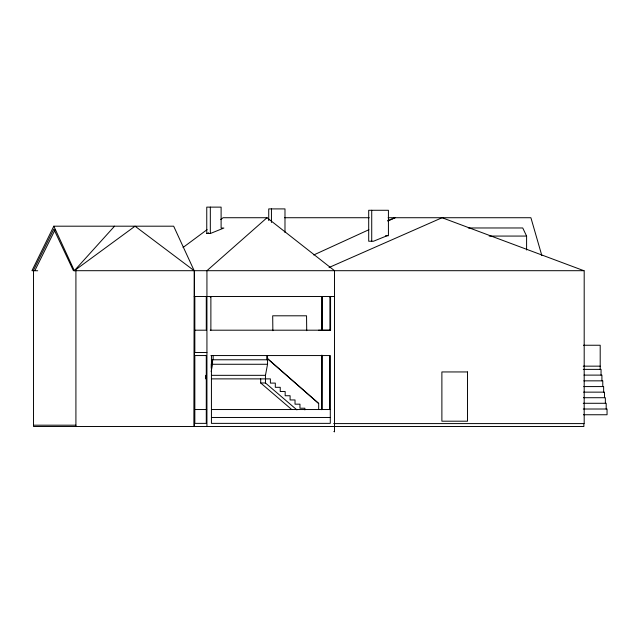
<?xml version="1.0" encoding="UTF-8"?>
<svg xmlns="http://www.w3.org/2000/svg" width="639" height="639" viewBox="0 0 639 639"><rect width="100%" height="100%" fill="white"/><g stroke="black" fill="none" stroke-linecap="round" stroke-linejoin="round"><path stroke-width="0.96" d="M194.496 270.696L194.176 426.517L194.176 270.696L173.664 226.19L53.82 226.19L31.95 270.696L37.709 270.76M321.784 409.695L321.896 355.084M321.944 330.267L322.016 296.512M211.158 371.642L212.555 364.27L212.555 359.773M296.919 409.903L265.457 382.977L265.457 375.333L267.549 364.27L267.549 355.556M33.228 270.696L53.82 229.113L73.413 270.696L584.19 270.696L584.19 423.593L333.67 423.593M34.802 270.696L54.962 230M53.82 226.19L74.34 270.696L114.533 226.19M333.854 431.469L334.509 431.876L334.509 270.696L267.022 217.723L206.932 270.696L206.932 426.517M183.058 247.485L207.1 229.633M220.735 219.512L223.139 217.723L267.022 217.723M74.34 270.696L135.045 226.19L194.176 270.696M313.725 254.969L368.887 229.728M387.881 221.038L395.118 217.723L387.729 220.711M329.045 267.485L442.092 217.723L583.87 270.696M206.756 233.515L210.327 233.515L223.874 228.043L221.11 228.043L221.11 207.124L206.756 207.124L206.756 233.515L208.562 232.788M387.042 235.751L373.495 241.23L368.695 241.23L368.695 210.279L388.424 210.279L388.424 235.751L385.525 235.751M284.651 217.723L369.238 217.723M388.145 217.723L530.905 217.723L541.84 255.56M468.291 227.971L522.734 227.971L526.592 236.071L526.592 250.001M489.162 236.071L526.592 236.071M194.176 296.52L334.509 296.52M210.223 297.023L210.878 297.023M329.916 297.023L330.563 297.023M194.831 330.195L206.285 330.195L206.285 296.52M210.223 330.195L330.563 330.195M318.462 330.275L330.563 330.275L330.563 296.52M583.423 345.244L600.197 345.244L600.197 369.374M206.932 352.52L194.831 352.52L194.831 296.52M210.91 355.556L330.291 355.556L330.291 423.369L211.437 423.369L211.437 355.556M267.549 359.773L211.916 359.773L211.916 363.99M212.507 363.99L211.277 363.99L211.277 368.208M212.555 364.27L267.549 364.27M583.247 366.155L600.197 366.155M583.247 369.374L601.051 369.374L601.051 375.109M583.974 375.109L601.914 375.109L601.914 380.844M211.445 375.333L265.457 375.333M211.445 378.879L270.385 378.879L270.385 383.096L275.313 383.096L275.313 387.314L280.241 387.314L280.241 391.523L285.17 391.523L285.17 395.741L290.098 395.741L290.098 399.958L295.026 399.958L295.026 404.175L299.955 404.175L299.955 408.225L304.875 408.225L304.875 409.911M583.838 380.844L602.777 380.844L602.777 386.579M260.688 378.879L260.688 382.977L265.457 382.977M583.703 386.579L603.639 386.579L603.639 392.146M583.567 392.146L604.502 392.146L604.502 397.714M583.431 397.714L605.357 397.714L605.357 403.281M583.263 403.281L606.187 403.281L606.187 409.016M318.677 409.535L318.677 403.465L267.549 358.751M583.263 409.016L607.05 409.016L607.05 414.751L583.399 414.751M194.831 409.535L206.701 409.535M211.437 409.535L330.291 409.535M211.437 417.475L330.291 417.475M33.524 425.191L75.913 425.191M260.688 382.977L291.719 409.535M267.709 358.751L318.677 403.465M306.72 330.683L306.544 315.802L272.693 315.802L272.861 330.683M583.87 423.593L583.87 426.517L33.524 426.517L33.524 270.696M371.722 210.279L371.722 241.23M329.916 296.52L329.916 330.275M329.644 355.556L329.644 409.535M322.407 296.52L322.407 330.275M322.072 296.52L322.072 330.267M322.072 355.556L322.072 409.535M284.986 232.548L284.986 208.905L268.731 208.905L268.731 220.559M271.439 208.905L271.439 222.5M266.759 355.556L266.759 359.773M213.146 355.556L213.146 359.773M210.878 296.52L210.878 330.195M210.327 207.124L210.327 233.515M205.694 375.333L205.694 378.879M75.913 270.696L75.913 426.517M206.285 355.556L194.831 355.556L194.831 423.369L206.285 423.369L206.285 355.556M467.508 371.946L441.884 371.946L441.884 421.197L467.508 421.197L467.508 371.946"/></g></svg>
